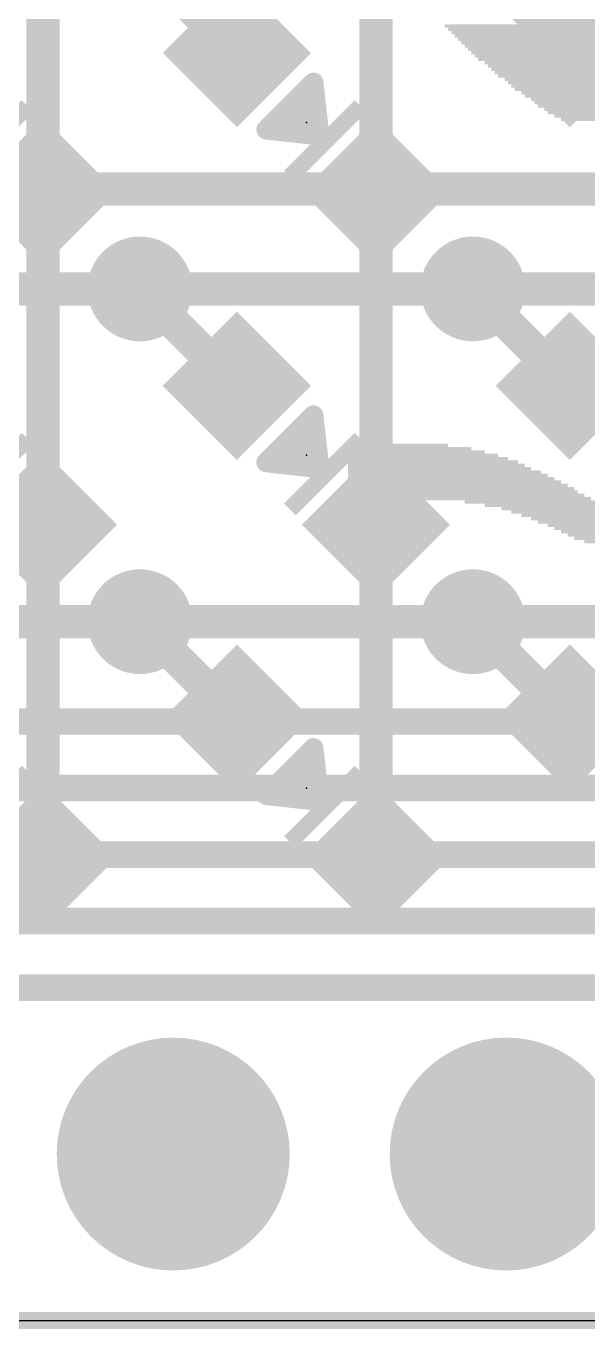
# Model space of a CAD drawing. Extents: x -6.7 to 59.9, y -5.3 to 30.3.
# Drawn here: x 20.47 to 24.75, y -0.07 to 9.88 of the extents above; entities that cross this region are included whole.
import ezdxf

# ---------------------------------------------------------------- set-up
doc = ezdxf.new("R2010")
doc.units = 0
for name, color, linetype in [('1', 12, 'CONTINUOUS'), ('16', 132, 'CONTINUOUS'), ('17', 110, 'CONTINUOUS'), ('18', 110, 'CONTINUOUS'), ('20', 53, 'CONTINUOUS'), ('21', 40, 'CONTINUOUS'), ('22', 6, 'CONTINUOUS'), ('23', 40, 'CONTINUOUS'), ('47', 253, 'CONTINUOUS')]:
    doc.layers.add(name, color=color, linetype=linetype)

# ---------------------------------------------------------------- blocks, each defined once
blk = doc.blocks.new('RECT')
blk.add_solid([(-0.5, -0.5), (0.5, -0.5), (-0.5, 0.5), (0.5, 0.5)])
blk = doc.blocks.new('ROUNDP')
at = {"const_width": 0.5}
blk.add_lwpolyline([(0, -0.25, 1), (0, 0.25, 1), (0, -0.25)], format="xyb", dxfattribs=at)
blk = doc.blocks.new('ROUNDV')
at = {"const_width": 0.5}
blk.add_lwpolyline([(0, -0.25, 1), (0, 0.25, 1), (0, -0.25)], format="xyb", dxfattribs=at)

msp = doc.modelspace()

# ---------------------------------------------------------------- linework, layer by layer
at = {"layer": '1'}
for points, const_width in [([(20.5963, 11.1537), (20.5963, 8.6137)], 0.254), ([(23.1363, 8.6137), (23.1363, 11.1537)], 0.254), ([(22.0757, 9.6743), (21.336, 10.414)], 0.254), ([(24.6157, 9.6743), (23.876, 10.414)], 0.254), ([(20.5963, 8.6137), (20.5963, 6.0737)], 0.254), ([(23.1363, 6.0737), (23.1363, 8.6137)], 0.254), ([(22.0757, 7.1343), (21.336, 7.874)], 0.254), ([(24.6157, 7.1343), (23.876, 7.874)], 0.254), ([(20.5963, 6.0737), (20.5963, 3.5337)], 0.254), ([(23.1363, 3.5337), (23.1363, 6.0737)], 0.254), ([(22.0757, 4.5943), (21.336, 5.334)], 0.254), ([(24.6157, 4.5943), (23.876, 5.334)], 0.254), ([(9.525, 2.54), (45.212, 2.54)], 0.2032)]:
    msp.add_lwpolyline(points, dxfattribs=dict(at, const_width=const_width))
at = {"layer": '1', "const_width": 0.127}
for points in [[(22.0308, 9.6294, 1), (22.1206, 9.7192)], [(24.5708, 9.6294, 1), (24.6606, 9.7192)], [(20.6598, 8.6137, 1), (20.5328, 8.6137)], [(20.5328, 8.6137, 1), (20.6598, 8.6137)], [(23.1998, 8.6137, 1), (23.0728, 8.6137)], [(23.0728, 8.6137, 1), (23.1998, 8.6137)], [(21.3809, 7.9189, 1), (21.2911, 7.8291)], [(23.9209, 7.9189, 1), (23.8311, 7.8291)], [(22.0308, 7.0894, 1), (22.1206, 7.1792)], [(24.5708, 7.0894, 1), (24.6606, 7.1792)], [(20.6598, 6.0737, 1), (20.5328, 6.0737)], [(23.1998, 6.0737, 1), (23.0728, 6.0737)], [(20.5328, 6.0737, 1), (20.6598, 6.0737)], [(23.0728, 6.0737, 1), (23.1998, 6.0737)], [(21.3809, 5.3789, 1), (21.2911, 5.2891)], [(23.9209, 5.3789, 1), (23.8311, 5.2891)], [(22.0308, 4.5494, 1), (22.1206, 4.6392)], [(24.5708, 4.5494, 1), (24.6606, 4.6392)], [(20.5328, 3.5337, 1), (20.6598, 3.5337)], [(23.0728, 3.5337, 1), (23.1998, 3.5337)]]:
    msp.add_lwpolyline(points, format="xyb", dxfattribs=at)
at = {"layer": '16'}
for points, const_width in [([(15.748, 8.636), (30.734, 8.636)], 0.254), ([(18.796, 7.874), (21.336, 7.874)], 0.254), ([(21.336, 7.874), (23.876, 7.874)], 0.254), ([(23.876, 7.874), (26.416, 7.874)], 0.254), ([(21.336, 5.334), (18.796, 5.334)], 0.254), ([(23.876, 5.334), (21.336, 5.334)], 0.254), ([(26.416, 5.334), (23.876, 5.334)], 0.254), ([(26.797, 4.572), (8.636, 4.572)], 0.2032), ([(8.509, 4.064), (26.924, 4.064)], 0.2032), ([(29.337, 3.556), (8.382, 3.556)], 0.2032), ([(8.255, 3.048), (28.321, 3.048)], 0.2032)]:
    msp.add_lwpolyline(points, dxfattribs=dict(at, const_width=const_width))
at = {"layer": '16', "const_width": 0.127}
for points in [[(21.336, 7.9375, 1), (21.336, 7.8105)], [(21.336, 7.8105, 1), (21.336, 7.9375)], [(23.876, 7.9375, 1), (23.876, 7.8105)], [(23.876, 7.8105, 1), (23.876, 7.9375)], [(21.336, 5.3975, 1), (21.336, 5.2705)], [(21.336, 5.2705, 1), (21.336, 5.3975)], [(23.876, 5.3975, 1), (23.876, 5.2705)], [(23.876, 5.2705, 1), (23.876, 5.3975)]]:
    msp.add_lwpolyline(points, format="xyb", dxfattribs=at)
at = {"layer": '20'}
msp.add_line((2.54, 0), (48.26, 0), dxfattribs=at)
at = {"layer": '21', "const_width": 0.1524}
for points in [[(22.6599, 9.4493), (22.3007, 9.0901)], [(22.6594, 9.4488), (22.6599, 9.4488)], [(22.7048, 9.0452), (22.6599, 9.4493)], [(22.507, 9.2964), (22.6769, 9.2964)], [(22.3007, 9.0901), (22.7048, 9.0452)], [(22.3546, 9.144), (22.6938, 9.144)], [(22.6599, 6.9093), (22.3007, 6.5501)], [(22.7048, 6.5052), (22.6599, 6.9093)], [(22.6086, 6.858), (22.6656, 6.858)], [(22.4562, 6.7056), (22.6825, 6.7056)], [(22.3007, 6.5501), (22.7048, 6.5052)], [(22.3038, 6.5532), (22.6995, 6.5532)], [(22.6599, 4.3693), (22.3007, 4.0101)], [(22.7048, 3.9652), (22.6599, 4.3693)], [(22.5578, 4.2672), (22.6712, 4.2672)], [(22.4054, 4.1148), (22.6882, 4.1148)], [(22.3007, 4.0101), (22.7048, 3.9652)]]:
    msp.add_lwpolyline(points, dxfattribs=at)
at = {"layer": '21', "const_width": 0.0762}
for points in [[(22.6594, 9.4869, 1), (22.6594, 9.4107)], [(22.6977, 9.4535, 1), (22.622, 9.4451)], [(22.6868, 9.4224, 1), (22.6329, 9.4763)], [(22.6599, 9.4107, 1), (22.6599, 9.4869)], [(22.507, 9.3345, 1), (22.507, 9.2583)], [(22.6769, 9.2583, 1), (22.6769, 9.3345)], [(22.2737, 9.1171, 1), (22.3276, 9.0632)], [(22.3049, 9.128, 1), (22.2965, 9.0522)], [(22.3546, 9.1821, 1), (22.3546, 9.1059)], [(22.6938, 9.1059, 1), (22.6938, 9.1821)], [(22.6669, 9.041, 1), (22.7426, 9.0494)], [(22.7006, 9.0073, 1), (22.709, 9.0831)], [(22.6977, 6.9135, 1), (22.622, 6.9051)], [(22.6868, 6.8824, 1), (22.6329, 6.9363)], [(22.6086, 6.8961, 1), (22.6086, 6.8199)], [(22.6656, 6.8199, 1), (22.6656, 6.8961)], [(22.4562, 6.7437, 1), (22.4562, 6.6675)], [(22.6825, 6.6675, 1), (22.6825, 6.7437)], [(22.2737, 6.5771, 1), (22.3276, 6.5232)], [(22.3049, 6.588, 1), (22.2965, 6.5122)], [(22.3038, 6.5913, 1), (22.3038, 6.5151)], [(22.6995, 6.5151, 1), (22.6995, 6.5913)], [(22.7006, 6.4673, 1), (22.709, 6.5431)], [(22.6669, 6.501, 1), (22.7426, 6.5094)], [(22.6977, 4.3735, 1), (22.622, 4.3651)], [(22.6868, 4.3424, 1), (22.6329, 4.3963)], [(22.5578, 4.3053, 1), (22.5578, 4.2291)], [(22.6712, 4.2291, 1), (22.6712, 4.3053)], [(22.4054, 4.1529, 1), (22.4054, 4.0767)], [(22.6882, 4.0767, 1), (22.6882, 4.1529)], [(22.3049, 4.048, 1), (22.2965, 3.9722)], [(22.2737, 4.0371, 1), (22.3276, 3.9832)], [(22.6669, 3.961, 1), (22.7426, 3.9694)], [(22.7006, 3.9273, 1), (22.709, 4.0031)]]:
    msp.add_lwpolyline(points, format="xyb", dxfattribs=at)
at = {"layer": '23'}
for p in [(22.606, 9.144), (22.606, 6.604), (22.606, 4.064)]:
    msp.add_point(p, dxfattribs=at)
at = {"layer": '47', "const_width": 0.13}
for points in [[(9.906, 4.064), (59.862, 4.064)], [(8.763, 0), (59.862, 0)]]:
    msp.add_lwpolyline(points, dxfattribs=at)

# ---------------------------------------------------------------- block references
at = {"layer": '1', "xscale": 0.8, "yscale": 0.8, "rotation": 225}
for p in [(22.0757, 9.6743), (24.6157, 9.6743), (20.5963, 8.6137), (23.1363, 8.6137), (22.0757, 7.1343), (24.6157, 7.1343), (20.5963, 6.0737), (23.1363, 6.0737), (22.0757, 4.5943), (24.6157, 4.5943), (20.5963, 3.5337), (23.1363, 3.5337)]:
    msp.add_blockref('RECT', p, dxfattribs=at)
at = {"layer": '17', "xscale": 1.778, "yscale": 1.778}
for p in [(21.59, 1.27), (21.59, 1.27), (24.13, 1.27), (24.13, 1.27)]:
    msp.add_blockref('ROUNDP', p, dxfattribs=at)
at = {"layer": '18', "xscale": 0.8001, "yscale": 0.8001}
for p in [(21.336, 7.874), (21.336, 7.874), (23.876, 7.874), (23.876, 7.874), (21.336, 5.334), (21.336, 5.334), (23.876, 5.334), (23.876, 5.334)]:
    msp.add_blockref('ROUNDV', p, dxfattribs=at)
at = {"layer": '21', "xscale": 0.762, "yscale": 0.127, "rotation": 225}
for p in [(20.2097, 9.0003), (22.7497, 9.0003), (20.2097, 6.4603), (22.7497, 6.4603), (20.2097, 3.9203), (22.7497, 3.9203)]:
    msp.add_blockref('RECT', p, dxfattribs=at)
at = {"layer": '22', "yscale": 0.0254, "rotation": 180}
for p, xscale in [((25.019, 9.8806), 2.7178), ((25.0571, 9.8552), 2.7432), ((25.0825, 9.8298), 2.7432), ((25.1206, 9.8044), 2.7686), ((25.1587, 9.779), 2.794), ((25.1841, 9.7536), 2.794), ((25.2222, 9.7282), 2.8194), ((25.2603, 9.7028), 2.8448), ((25.2857, 9.6774), 2.8448), ((25.3238, 9.652), 2.8702), ((25.3619, 9.6266), 2.8956), ((25.4, 9.6012), 2.8702), ((25.4381, 9.5758), 2.8956), ((25.4762, 9.5504), 2.921), ((25.5143, 9.525), 2.9464), ((25.5397, 9.4996), 2.9464), ((25.5905, 9.4742), 2.9464), ((25.6286, 9.4488), 2.9718), ((25.6667, 9.4234), 2.9972), ((25.7048, 9.398), 3.0226), ((25.7429, 9.3726), 2.9972), ((25.781, 9.3472), 3.0226), ((25.2857, 9.3218), 1.9304), ((25.2603, 9.2964), 1.8288), ((25.2095, 9.271), 1.6764), ((25.1841, 9.2456), 1.524), ((25.1333, 9.2202), 1.3716), ((25.0825, 9.1948), 1.1684), ((25.019, 9.1694), 0.9398), ((23.4315, 6.6548), 0.8636), ((23.4315, 6.6802), 0.508), ((23.495, 6.604), 1.143), ((23.5331, 6.5786), 1.2192), ((23.5712, 6.5532), 1.2954), ((23.4569, 6.6294), 1.016), ((23.5966, 6.5278), 1.3462), ((23.622, 6.5024), 1.397), ((23.6601, 6.477), 1.4732), ((23.6855, 6.4516), 1.524), ((23.7109, 6.4262), 1.5748), ((23.7363, 6.4008), 1.6256), ((23.7617, 6.3754), 1.6764), ((23.7871, 6.35), 1.7272), ((23.7998, 6.3246), 1.7526), ((23.8252, 6.2992), 1.8034), ((23.8506, 6.2738), 1.8542), ((22.9997, 6.2484), 0.1524), ((24.3205, 6.2484), 1.016), ((24.4094, 6.223), 0.889), ((24.4983, 6.1976), 0.8128), ((24.5618, 6.1722), 0.7874), ((24.8158, 6.1468), 1.143), ((24.8539, 6.1214), 1.0668), ((24.8793, 6.096), 1.016), ((24.9174, 6.0706), 0.9398), ((24.9428, 6.0452), 0.889), ((24.9682, 6.0198), 0.8382), ((24.9936, 5.9944), 0.7874), ((25.019, 5.969), 0.7366), ((25.0571, 5.9436), 0.6604)]:
    msp.add_blockref('RECT', p, dxfattribs=dict(at, xscale=xscale))

doc.saveas('drawing.dxf')
